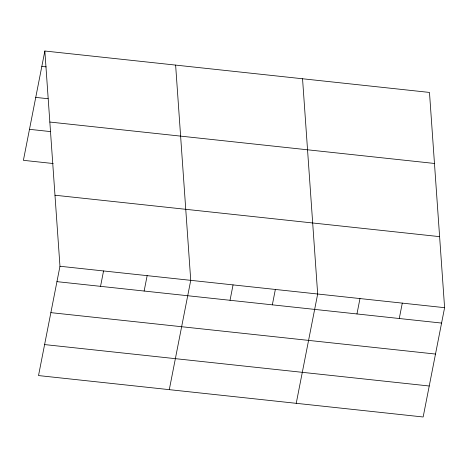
<?xml version="1.0" encoding="UTF-8"?>
<svg xmlns="http://www.w3.org/2000/svg" width="468" height="468" viewBox="0 0 468 468"><rect width="100%" height="100%" fill="white"/><g stroke="black" fill="none" stroke-linecap="round" stroke-linejoin="round"><path stroke-width="0.7" d="M44.846 51.012L59.968 266.257L38.522 375.57L423.154 416.988L444.6 307.675L429.478 92.43L44.846 51.012L23.4 160.325L53.188 163.531M100.538 286.34L103.557 270.949M144.132 291.037L147.151 275.646M169.293 389.651L190.739 280.338L175.623 65.093M230.034 300.286L233.052 284.895M272.341 304.844L275.359 289.452M296.226 403.322L317.673 294.009L302.55 78.764M356.961 313.952L359.98 298.566M399.268 318.509L402.293 303.118M41.828 66.403L46.186 66.871M35.743 97.397L48.099 98.725M49.836 122.043L434.468 163.461M29.478 129.326L50.55 131.596M54.978 195.226L439.61 236.644M59.968 266.257L444.6 307.675M56.95 281.648L441.581 323.066M50.866 312.642L435.497 354.06M44.6 344.577L429.232 385.995"/></g></svg>
